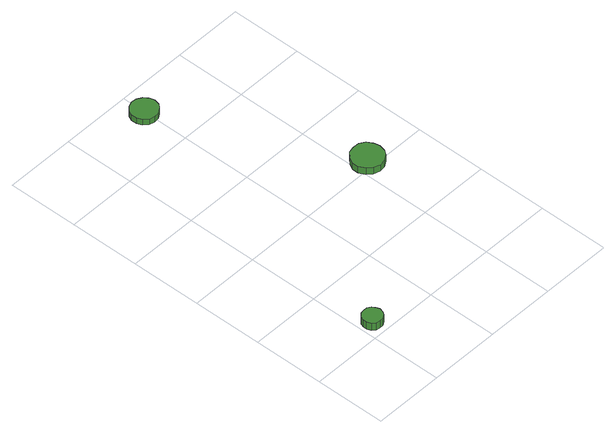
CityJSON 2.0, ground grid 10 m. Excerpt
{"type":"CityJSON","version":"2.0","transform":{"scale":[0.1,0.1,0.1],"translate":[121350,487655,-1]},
"CityObjects":{
"tree1":{"type":"SolitaryVegetationObject","attributes":{"function":"something"},"geometry":[{"type":"MultiSurface","lod":"1","boundaries":[[[0,1,2,3,4,5,6,7,8,9,10,11,12,13,14]],[[15,16,17,18,19,20,21,22,23,24,25,26,27,28,29]],[[0,29,28,1]],[[1,28,27,2]],[[2,27,26,3]],[[3,26,25,4]],[[4,25,24,5]],[[5,24,23,6]],[[6,23,22,7]],[[7,22,21,8]],[[8,21,20,9]],[[9,20,19,10]],[[10,19,18,11]],[[11,18,17,12]],[[12,17,16,13]],[[13,16,15,14]],[[14,15,29,0]]]}]},
"tree2":{"type":"SolitaryVegetationObject","attributes":{"function":"something"},"geometry":[{"type":"MultiSurface","lod":"1","boundaries":[[[30,31,32,33,34,35,36,37,38,39,40,41,42,43,44]],[[45,46,47,48,49,50,51,52,53,54,55,56,57,58,59]],[[30,59,58,31]],[[31,58,57,32]],[[32,57,56,33]],[[33,56,55,34]],[[34,55,54,35]],[[35,54,53,36]],[[36,53,52,37]],[[37,52,51,38]],[[38,51,50,39]],[[39,50,49,40]],[[40,49,48,41]],[[41,48,47,42]],[[42,47,46,43]],[[43,46,45,44]],[[44,45,59,30]]]}]},
"tree3":{"type":"SolitaryVegetationObject","attributes":{"function":"something"},"geometry":[{"type":"MultiSurface","lod":"1","boundaries":[[[60,61,62,63,64,65,66,67,68,69,70,71,72,73,74]],[[75,76,77,78,79,80,81,82,83,84,85,86,87,88,89]],[[60,89,88,61]],[[61,88,87,62]],[[62,87,86,63]],[[63,86,85,64]],[[64,85,84,65]],[[65,84,83,66]],[[66,83,82,67]],[[67,82,81,68]],[[68,81,80,69]],[[69,80,79,70]],[[70,79,78,71]],[[71,78,77,72]],[[72,77,76,73]],[[73,76,75,74]],[[74,75,89,60]]]}]}
},
"vertices":[
[33,22,20],[31,27,20],[28,32,20],[23,35,20],[17,35,20],[12,34,20],[7,30,20],[5,24,20],[5,19,20],[7,13,20],[12,9,20],[17,8,20],[23,8,20],[28,11,20],[31,16,20],[31,16,8],[28,11,8],[23,8,8],[17,8,8],[12,9,8],[7,13,8],[5,19,8],[5,24,8],[7,30,8],[12,34,8],[17,35,8],[23,35,8],[28,32,8],[31,27,8],[33,22,8],
[116,464,18],[114,472,18],[109,478,18],[102,482,18],[95,483,18],[87,480,18],[81,475,18],[78,468,18],[78,460,18],[81,453,18],[87,447,18],[95,445,18],[102,446,18],[109,450,18],[114,456,18],[114,456,9],[109,450,9],[102,446,9],[95,445,9],[87,447,9],[81,453,9],[78,460,9],[78,468,9],[81,475,9],[87,480,9],[95,483,9],[102,482,9],[109,478,9],[114,472,9],[116,464,9],
[240,210,19],[238,219,19],[233,227,19],[225,232,19],[216,232,19],[207,230,19],[200,223,19],[196,215,19],[196,206,19],[200,197,19],[207,191,19],[216,188,19],[225,189,19],[233,194,19],[238,201,19],[238,201,8],[233,194,8],[225,189,8],[216,188,8],[207,191,8],[200,197,8],[196,206,8],[196,215,8],[200,223,8],[207,230,8],[216,232,8],[225,232,8],[233,227,8],[238,219,8],[240,210,8]
]}
